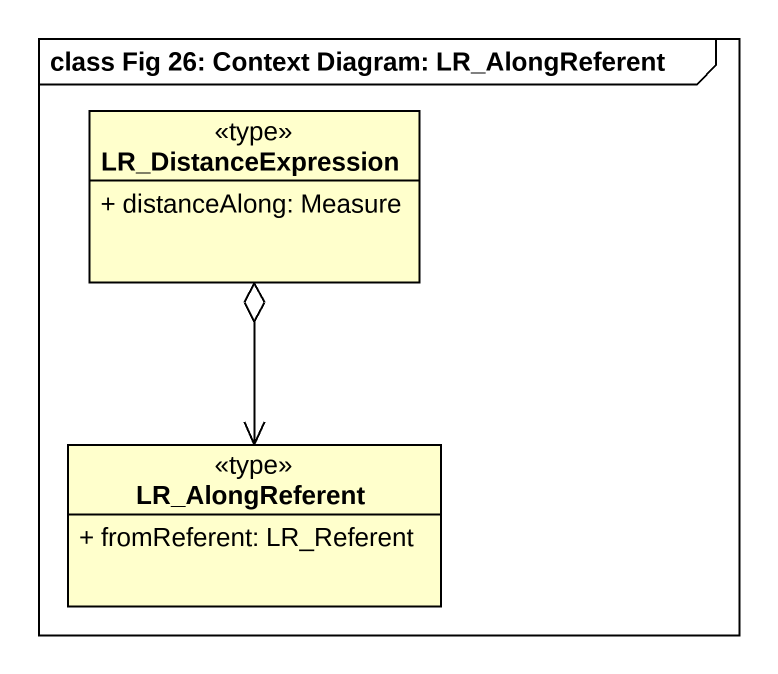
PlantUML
@startuml
mainframe class Fig 26: Context Diagram: LR_AlongReferent
hide circle
hide empty members
skinparam classAttributeIconSize 0
class LR_DistanceExpression <<type>> {
  + distanceAlong: Measure
}
class LR_AlongReferent <<type>> {
  + fromReferent: LR_Referent
}
LR_DistanceExpression o--> LR_AlongReferent
@enduml
